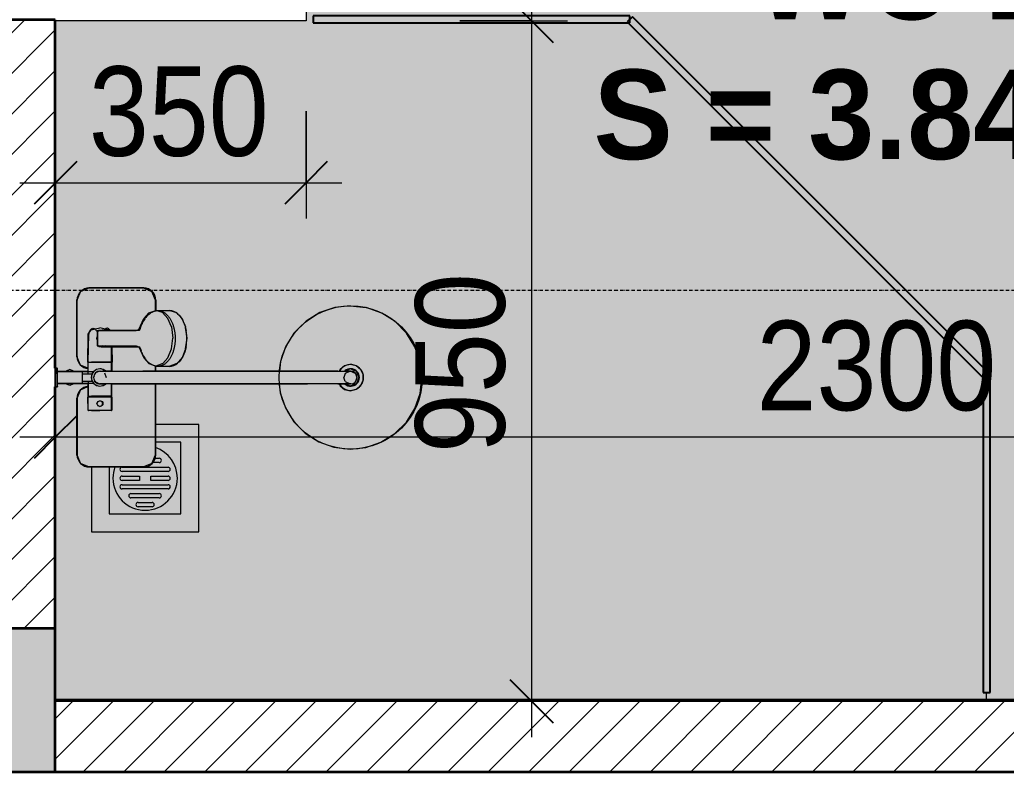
# Model space of a CAD drawing. Header units: millimetres. Extents: x 42054 to 236235, y 253 to 78637.
# Drawn here: x 46703 to 48080, y 64836 to 65887 of the extents above; entities that cross this region are included whole.
import ezdxf

# ---------------------------------------------------------------- set-up
doc = ezdxf.new("R2010")
doc.units = ezdxf.units.MM
doc.linetypes.add('Dash Dot 3_16_', pattern=[7.9375, 4.7625, -1.5875, 0, -1.5875])
for name, color, linetype, lineweight in [('0-1', 7, 'Continuous', 5), ('A-ANNO-DIMS', 211, 'Continuous', 9), ('A-ANNO-DIMS-50', 211, 'Continuous', 9), ('A-DETL-GENF-1', 7, 'Continuous', 18), ('A-DETL-GENF-5', 9, 'Continuous', 18), ('A-DETL-MEDM', 33, 'Continuous', 35), ('A-DETL-THIN', 151, 'Continuous', 18), ('A-FLOR-2', 7, 'Continuous', 18), ('A-GLAZ-CURT', 52, 'Continuous', 18), ('A-GLAZ-CURT-1', 10, 'Continuous', 25), ('A-WALL-2', 250, 'Continuous', 35), ('A-WALL-PATT-1', 9, 'Continuous', 18), ('G-ANNO-SYMB-1', 111, 'Dash Dot 3_16_', 18), ('G-ANNO-TEXT-1', 7, 'Continuous', 9), ('M-EQPM', 50, 'Continuous', 18), ('M-EQPM-1', 7, 'Continuous', 18), ('P-SANR-FIXT', 6, 'Continuous', 18)]:
    doc.layers.add(name, color=color, linetype=linetype, lineweight=lineweight)
doc.styles.add('Arial_B_1', font='arialbd.ttf', dxfattribs={"width": 0.95, "height": 125})
doc.styles.add('UTM Avo', font='', dxfattribs={"width": 0.9, "height": 125})
doc.styles.get('UTM Avo').set_extended_font_data('UTM Avo')
doc.dimstyles.new('1_Dim_chi_tiet_2_5', dxfattribs={"dimscale": 304.8, "dimtxt": 124.912619, "dimasz": 0.19685, "dimexe": 0.164042, "dimexo": 0.0625, "dimgap": 0.016404, "dimtad": 1, "dimdec": 0, "dimrnd": 5, "dimzin": 0, "dimdsep": 46, "dimtxsty": 'UTM Avo', "dimblk1": 'OBLIQUE', "dimblk2": 'OBLIQUE', "dimsah": 1, "dimcen": 0.09, "dimdle": 0.164042, "dimazin": 0, "dimtfac": 1, "dimtdec": 4, "dimtix": 1, "dimtmove": 0, "dimatfit": 3, "dimfxl": 0.328084, "dimfxlon": 1, "dimtvp": 1, "dimtolj": 1, "dimtzin": 0, "dimarcsym": 2})
pattern_1 = [(45, (0, 0), (-28.284271, 28.284271), [])]

# ---------------------------------------------------------------- blocks, each defined once
blk = doc.blocks.new('93925000_0001 - 93925000_top_dwg_93925000_T-348115-TKCS_CĂN HỘ LOẠI 1A - MẶT BẰNG')
at = {"layer": 'P-SANR-FIXT'}
for p, q in [((-29.3, -30.4), (-108, -30.4)), ((29.3, -30.4), (108, -30.4)), ((-125, -47.4), (-125, -123.4)), ((-46.3, -78.4), (-46.3, -46.7)), ((-27.2, -47.1), (-26.1, -47.1)), ((21.5, -45.9), (60.6, -46.7)), ((125, -47.4), (125, -123.4)), ((-9, -412.5), (-9, -62.5)), ((9, -62.5), (9, -412.5)), ((43, -64.7), (43, -117.7)), ((65.8, -117.7), (65.8, -64.7)), ((-27.2, -77.9), (-26.1, -77.9)), ((43, -78.7), (21.5, -79.2)), ((42.7, -117.9), (42.7, -117.9)), ((43.2, -117.6), (43.2, -117.5)), ((65.6, -117.5), (65.6, -117.6)), ((66.1, -117.9), (66.1, -117.9)), ((-108, -140.4), (-9, -140.4)), ((9, -140.4), (16.1, -140.4)), ((15.4, -159.1), (15.8, -143.3)), ((108, -140.4), (92.7, -140.4)), ((93, -143.3), (93.4, -159.1))]:
    blk.add_line(p, q, dxfattribs=at)
at = {"layer": 'P-SANR-FIXT', "flags": 128}
for points in [[(-45.8, -46.1), (-27.2, -46.1), (-27.2, -78.9), (-45.8, -78.9)], [(-26.1, -46), (-26.1, -78.9), (-9, -79)], [(21.5, -47.4), (21.5, -79.1), (9, -79)]]:
    blk.add_lwpolyline(points, dxfattribs=at)
at = {"layer": 'P-SANR-FIXT'}
for centre, radius in [((-36.5, -62.5), 3.95), ((0, -412.5), 100)]:
    blk.add_circle(centre, radius, dxfattribs=at)
for centre, radius, start, end in [((-108, -47.4), 17, 90, 180), ((-29.3, -47.4), 17, 4.7626, 90), ((29.3, -47.4), 17, 90, 175.2374), ((108, -47.4), 17, 360, 90), ((-45.8, -46.6), 0.5, 90, 180), ((0, -62.5), 12, 318.5904, 221.4096), ((0, -62.5), 9, 90, 180.0008), ((0, -62.5), 9, 360, 90), ((59.7, -57.1), 10.5, 38.6491, 85.492), ((45.7, -61.8), 2.59, 155.1929, 175.7071), ((45.9, -61.8), 2.75, 130.8294, 155.1929), ((46.1, -62.1), 3.08, 110.5459, 130.8294), ((54.4, -334.8), 275.9, 88.2683, 91.7343), ((-11.1, -67.1), 76.9, 1.7693, 4.1075), ((-45.8, -78.4), 0.5, 180, 270), ((65.2, -72.4), 3.46, 323.2522, 79.3541), ((-108, -123.4), 17, 180, 270), ((49.9, -156.8), 39.2, 121.1773, 125.4365), ((50.6, -157.9), 40.5, 119.697, 121.1761), ((51, -158.7), 41.5, 117.0276, 119.7085), ((52.2, -161.1), 44.1, 113.3199, 117.0258), ((51.7, -159.9), 42.8, 109.7779, 113.2977), ((52.5, -162.2), 45.2, 106.1472, 109.7766), ((53.2, -164.5), 47.7, 103.9355, 106.1665), ((39.1, -108.2), 10.4, 284.3956, 285.5116), ((40.8, -114.2), 4.19, 285.5116, 289.9665), ((40.2, -112.5), 6, 289.9665, 292.7061), ((41.4, -115.3), 2.96, 292.7061, 296.5405), ((41.3, -115.1), 3.16, 296.9591, 300.8286), ((41.8, -115.8), 2.26, 300.8286, 305.287), ((42.1, -116.4), 1.64, 305.287, 309.9326), ((42.6, -116.9), 0.906, 309.9326, 315.24), ((66.5, -116.6), 1.39, 229.6335, 235.1234), ((66.3, -116.8), 1.08, 225.1702, 229.6335), ((67.3, -115.4), 2.79, 235.1234, 238.7439), ((67.2, -115.6), 2.6, 238.7439, 243.4573), ((67.8, -114.4), 3.89, 243.9189, 246.8313), ((68.1, -113.8), 4.52, 246.843, 250.4792), ((68.3, -113.2), 5.24, 250.478, 254.0406), ((68.5, -112.7), 5.75, 254.0357, 256.0561), ((55.4, -165.2), 48.4, 73.8659, 76.0481), ((56.2, -162.4), 45.5, 70.241, 73.86), ((57.4, -159.2), 42.1, 66.6693, 70.2637), ((56.5, -161.3), 44.3, 62.9815, 66.6728), ((58, -158.4), 41.1, 60.2783, 62.9855), ((57.7, -158.9), 41.7, 58.8444, 60.2824), ((59.2, -156.4), 38.7, 54.5377, 58.8482), ((108, -123.4), 17, 270, 360), ((35.2, -144.2), 19.5, 157.9614, 164.9563), ((37.1, -144.9), 21.6, 151.4775, 157.9654), ((39.3, -146.1), 24, 145.4892, 151.4815), ((41.5, -147.6), 26.8, 139.9517, 145.4927), ((43.6, -149.4), 29.5, 134.7867, 139.9744), ((46.2, -152), 33.2, 130.0223, 134.7808), ((47.7, -153.8), 35.5, 125.4414, 130.0144), ((60.9, -154), 35.8, 50.0034, 54.5405), ((62.8, -151.7), 32.8, 45.1921, 50.0042), ((65, -149.6), 29.8, 40.0487, 45.1896), ((87.6, -128.4), 1.5, 180, 187.5386), ((87.6, -128.4), 1.5, 258.6057, 270), ((67.2, -147.7), 26.8, 34.5125, 40.0422), ((69.4, -146.2), 24.2, 28.5363, 34.4919), ((73.8, -143.9), 19.2, 21.6374, 28.9183), ((71.2, -145), 22.1, 15.4436, 21.6374), ((32.6, -143.6), 16.9, 172.414, 179.1297), ((33.7, -143.7), 17.9, 164.9525, 172.4168), ((76.8, -143.4), 16.2, 7.1859, 15.4436), ((73.9, -143.8), 19.1, 1.2699, 7.1859), ((32.7, -159), 17.3, 181.3198, 222.2619), ((76, -159), 17.4, 317.3098, 358.6393), ((54.2, -123), 60.6, 259.1395, 270.1494), ((54.2, -119.5), 64.1, 270.1494, 280.3637), ((0, -412.5), 18, 120.2491, 59.7509), ((0, -412.5), 12.2, 137.7946, 42.2054), ((0, -412.5), 9, 180, 0)]:
    blk.add_arc(centre, radius, start, end, dxfattribs=at)
for points, degree in [([(-12.9, 0), (-12.9, -1.5), (-12.9, -3)], 2), ([(12.9, 0), (0, 0), (-12.8, 0)], 2), ([(12.8, 0), (12.9, 0), (12.9, 0)], 2), ([(12.9, 0), (12.9, -1.5), (12.9, -3)], 2), ([(-12.9, -3), (0, -3), (12.8, -3)], 2), ([(-12.8, -3), (-12.9, -3), (-12.9, -3)], 2), ([(-8.5, -3.8), (-8.5, -20.9), (-8.5, -38)], 2), ([(8.5, -3.8), (8.5, -20.9), (8.5, -38)], 2), ([(-8.5, -38), (0, -38), (8.5, -38)], 2), ([(-5, -38), (-5, -44.8), (-5, -51.6)], 2), ([(5, -38), (5, -44.8), (5, -51.6)], 2), ([(-5, -46), (-15.5, -46), (-26.1, -46)], 2), ([(5, -46), (13.3, -46), (21.5, -46)], 2), ([(43.2, -61.6), (43.1, -62.2), (43.3, -62.8), (43, -63.5), (43, -64.1), (43, -64.7)], 5), ([(46.1, -59), (45.8, -59), (45.6, -59), (45.4, -59.1), (45.2, -59.1), (45, -59.2)], 5), ([(65.6, -61.6), (65.6, -60.8), (65.5, -60), (64.3, -59), (63.5, -59), (62.7, -59)], 5), ([(42.8, -182.5), (33, -180.6), (24.7, -176.4), (19.9, -170.7)], 3), ([(88.8, -170.8), (83.9, -176.5), (75.6, -180.7), (65.8, -182.5)], 3)]:
    blk.add_open_spline(points, degree=degree, dxfattribs=at)
for points, weights in [([(-9.3, -3), (-8.5, -3), (-8.5, -3.8)], [1, 0.707106775639, 1]), ([(9.3, -3), (8.5, -3), (8.5, -3.8)], [1, 0.707106765177, 1]), ([(21.5, -45.9), (21.5, -45.7), (21.5, -47.4)], [0.874147445041, 0.908470869121, 1]), ([(67.9, -74.4), (66.9, -75.7), (65.8, -76.4)], [1, 0.991614392871, 1]), ([(54.4, -167.3), (15.8, -167.3), (15.8, -143.6)], [1, 0.707106781187, 1]), ([(93, -143.6), (93, -167.3), (54.4, -167.3)], [1, 0.707106781187, 1])]:
    blk.add_rational_spline(points, weights, degree=2, dxfattribs=at)
blk.add_open_spline([(68, -50.6), (68.4, -51.1), (68.6, -51.7), (68.7, -53.5), (68.2, -54.7), (66.1, -57), (64.6, -58.1), (62.7, -59)], degree=3, knots=[0.3623591, 0.3623591, 0.3623591, 0.3623591, 0.4991435, 0.4991435, 0.7494159, 0.7494159, 0.9564651, 0.9564651, 0.9564651, 0.9564651], dxfattribs=at)
blk = doc.blocks.new('93925000_0001 - 93925000_top_dwg-348114-TKCS_CĂN HỘ LOẠI 1A - MẶT BẰNG')
blk.add_blockref('93925000_0001 - 93925000_top_dwg_93925000_T-348115-TKCS_CĂN HỘ LOẠI 1A - MẶT BẰNG', (0, 0))
blk = doc.blocks.new('93925000_0001 - 93925000_3D_low_dwg-348120-TKCS_CĂN HỘ LOẠI 1A - MẶT BẰNG')
at = {"layer": 'P-SANR-FIXT'}
for p, q in [((-13, 0.4), (-12.1, 0.4)), ((-13, -2.4), (-13, 0.4)), ((-12.1, 0.4), (-9.1, 0.4)), ((-9.1, 0.4), (-5, 0.4)), ((-5, 0.4), (0, 0.4)), ((0, 0.4), (5.1, 0.4)), ((5.1, 0.4), (9, 0.4)), ((9, 0.4), (12, 0.4)), ((12, 0.4), (13, 0.4)), ((13, -2.4), (13, 0.4)), ((-12.1, -2.4), (-13, -2.4)), ((-9.1, -2.4), (-12.1, -2.4)), ((-5, -2.4), (-9.1, -2.4)), ((-8.9, -45.6), (-8.9, -2.4)), ((-8.5, -53.6), (-8.5, -2.4)), ((0, -2.4), (-5, -2.4)), ((5.1, -2.4), (0, -2.4)), ((5.1, -2.4), (9, -2.4)), ((8.5, -2.4), (8.5, -53.6)), ((8.9, -2.4), (8.9, -45.6)), ((9, -2.4), (12, -2.4)), ((12, -2.4), (13, -2.4)), ((13, -2.4), (12, -2.4)), ((-11.1, -20.1), (-8.9, -14.6)), ((-8.9, -25.2), (-11.1, -20.1)), ((11.1, -20.1), (8.9, -15)), ((8.9, -25.6), (11.1, -20.1)), ((-125, -47), (-120, -35)), ((-120, -35), (-125, -47)), ((-120, -35), (-108, -30)), ((-108, -30), (-120, -35)), ((-108, -30), (-29.2, -30)), ((-29.2, -30), (-108, -30)), ((-29.2, -30), (-17.2, -35)), ((-17.2, -35), (-29.2, -30)), ((-17.2, -35), (-12.8, -45.6)), ((-12.8, -45.6), (-17.2, -35)), ((17.2, -35), (12.8, -45.6)), ((12.8, -45.6), (17.2, -35)), ((17.2, -35), (29.2, -30)), ((17.2, -35), (29.2, -30)), ((29.2, -30), (108, -30)), ((108, -30), (29.2, -30)), ((108, -30), (120, -35)), ((120, -35), (108, -30)), ((120, -35), (125, -47)), ((125, -47), (120, -35)), ((-125, -123), (-125, -47)), ((-125, -47), (-125, -123)), ((-46.3, -45.7), (-27.2, -45.6)), ((-46.3, -46.9), (-46.3, -45.7)), ((-46.3, -50.5), (-46.3, -46.9)), ((-46.3, -50.5), (-46.3, -56.1)), ((-27.2, -46.8), (-27.2, -45.6)), ((-27.2, -46.8), (-27.2, -50.4)), ((-27.2, -56), (-27.2, -50.4)), ((-26.1, -46.8), (-26.1, -45.6)), ((-8.5, -45.6), (-26.1, -45.6)), ((-26.1, -46.8), (-26.1, -50.4)), ((-26.1, -56), (-26.1, -50.4)), ((-8.5, -53.6), (-11.2, -57.7)), ((-8.5, -53.6), (-11.2, -57.7)), ((-5.4, -54.9), (-9, -62.1)), ((-4.4, -50.9), (-8.5, -53.6)), ((-4.4, -50.9), (-8.5, -53.6)), ((-6.3, -55.7), (-5.4, -54.9)), ((0, -53.1), (-5.4, -54.9)), ((-4.6, -51), (-4.4, -50.9)), ((0, -50.1), (-4.4, -50.9)), ((-0.2, -53.2), (0, -53.1)), ((4.4, -50.9), (0, -50.1)), ((2.5, -54.1), (0, -53.1)), ((4.4, -50.9), (4.6, -51)), ((4.4, -50.9), (8.5, -53.6)), ((4.4, -50.9), (8.5, -53.6)), ((21.5, -45.6), (8.5, -45.6)), ((11.1, -57.5), (8.5, -53.6)), ((11.2, -57.7), (8.5, -53.6)), ((11.2, -57.7), (8.5, -53.6)), ((21.5, -45.6), (60.6, -46.1)), ((21.5, -46.8), (21.5, -45.6)), ((21.5, -46.8), (21.5, -50.4)), ((21.5, -56), (21.5, -50.4)), ((60.6, -46.1), (66.7, -50.3)), ((66.7, -50.3), (69.5, -62.1)), ((125, -47), (125, -123)), ((125, -123), (125, -47)), ((-46.3, -56.1), (-46.3, -62.1)), ((-46.3, -68.1), (-46.3, -62.1)), ((-46.3, -73.7), (-46.3, -68.1)), ((-40.5, -62.1), (-39.4, -59.4)), ((-40.5, -62.1), (-39.3, -64.9)), ((-36.6, -58.1), (-39.4, -59.4)), ((-36.5, -66.1), (-39.3, -64.9)), ((-36.6, -58.1), (-33.6, -59.3)), ((-33.6, -64.8), (-36.5, -66.1)), ((-33.6, -59.3), (-32.5, -62.1)), ((-33.6, -64.8), (-32.5, -62.1)), ((-27.2, -62.1), (-27.2, -56)), ((-27.2, -68.2), (-27.2, -62.1)), ((-27.2, -73.8), (-27.2, -68.2)), ((-26.1, -62.1), (-26.1, -56)), ((-26.1, -68.2), (-26.1, -62.1)), ((-26.1, -73.8), (-26.1, -68.2)), ((-11.1, -57.5), (-12, -62.1)), ((-11.2, -57.7), (-12, -62.1)), ((-12, -62.1), (-11.2, -66.5)), ((-12, -62.1), (-11.2, -66.5)), ((-11.1, -57.5), (-11.2, -57.7)), ((-11.1, -66.7), (-11.2, -66.5)), ((-11.2, -66.5), (-9, -69.8)), ((-11.1, -66.7), (-9, -69.9)), ((-9, -62.1), (-8.3, -63.4)), ((-9, -62.1), (-9, -66.3)), ((-9, -79.5), (-9, -66.3)), ((6.4, -68.5), (0, -71.1)), ((9, -62.1), (6.4, -55.7)), ((9, -62.1), (9, -66.5)), ((9, -79.6), (9, -66.5)), ((9, -69.8), (11.2, -66.5)), ((9, -69.8), (11.2, -66.5)), ((9, -69.8), (11.1, -66.7)), ((11.1, -57.5), (11.2, -57.7)), ((11.1, -66.7), (12, -62.1)), ((11.1, -66.7), (11.2, -66.5)), ((12, -62.1), (11.2, -57.7)), ((12, -62.1), (11.2, -57.7)), ((11.2, -66.5), (12, -62.1)), ((21.5, -62.1), (21.5, -56)), ((21.5, -68.2), (21.5, -62.1)), ((21.5, -73.8), (21.5, -68.2)), ((43.3, -68.3), (43.7, -64)), ((43.3, -68.3), (44.3, -66.3)), ((44.3, -70.3), (43.3, -68.3)), ((44.3, -58.6), (44.2, -112.9)), ((65.4, -58.6), (44.3, -58.6)), ((52.7, -58.6), (54.8, -57.9)), ((54.8, -57.9), (56.9, -58.6)), ((65.4, -58.6), (65.4, -112.9)), ((66.3, -68.3), (65.4, -66.3)), ((65.4, -70.2), (66.3, -68.3)), ((66.3, -68.3), (65.8, -62.4)), ((66.7, -73.9), (69.5, -62.1)), ((-46.3, -77.3), (-46.3, -73.7)), ((-46.3, -78.5), (-46.3, -77.3)), ((-46.3, -78.5), (-27.2, -78.6)), ((-27.2, -77.4), (-27.2, -73.8)), ((-27.2, -78.6), (-27.2, -77.4)), ((-26.1, -77.4), (-26.1, -73.8)), ((-26.1, -78.6), (-26.1, -77.4)), ((-26.1, -78.6), (-9, -78.6)), ((-9, -79.5), (-9, -94.5)), ((9, -78.6), (21.5, -78.6)), ((9, -79.6), (9, -94.6)), ((21.5, -77.4), (21.5, -73.8)), ((21.5, -78.6), (21.5, -77.4)), ((21.5, -78.6), (44.3, -78.3)), ((65.4, -74.7), (66.7, -73.9)), ((-9, -94.5), (-9, -122.1)), ((9, -94.6), (9, -122.1)), ((-120, -135), (-125, -123)), ((-125, -123), (-120, -135)), ((-9, -122.1), (-9, -352.1)), ((9, -352.1), (9, -122.1)), ((27.2, -123.6), (19, -131.1)), ((42.7, -116.4), (27.2, -123.6)), ((44.2, -112.9), (42.7, -116.4)), ((65.4, -112.9), (67, -116.4)), ((67, -116.4), (82.2, -123.4)), ((82.2, -123.4), (90.4, -130.7)), ((125, -123), (120, -135)), ((120, -135), (125, -123)), ((-108, -140), (-120, -135)), ((-120, -135), (-108, -140)), ((16, -140.4), (19, -131.1)), ((90.4, -130.7), (93.7, -140.4)), ((108, -140), (120, -135)), ((108, -140), (120, -135)), ((-9, -140), (-108, -140)), ((-108, -140), (-9, -140)), ((16.1, -140), (9, -140)), ((9, -140), (16.1, -140)), ((16, -140.4), (16, -160.1)), ((19.3, -150.1), (16, -140.4)), ((27.5, -157.3), (19.3, -150.1)), ((90.7, -149.6), (82.5, -157.2)), ((90.7, -149.6), (93.7, -140.4)), ((108, -140), (93.6, -140)), ((93.6, -140), (108, -140)), ((93.7, -140.4), (93.7, -160.1)), ((16, -160.1), (18.8, -169)), ((19.3, -169.7), (16, -160.1)), ((27.5, -157.3), (39.8, -162.4)), ((39.8, -162.4), (54.8, -164.2)), ((70.6, -162.2), (54.8, -164.2)), ((70.6, -162.2), (82.5, -157.2)), ((93.7, -160.1), (90.7, -169.3)), ((27.5, -177), (19.3, -169.7)), ((27.2, -176.8), (25.5, -175.3)), ((39.8, -182), (27.5, -177)), ((82.5, -176.8), (70.6, -181.9)), ((82.2, -177), (79.6, -178.1)), ((90.7, -169.3), (82.5, -176.8)), ((90.6, -169.4), (88.2, -171.6)), ((38.9, -181.7), (39.6, -182)), ((39.6, -182), (54.8, -183.9)), ((39.8, -182), (54.8, -183.9)), ((54.8, -183.9), (69.9, -181.9)), ((54.8, -183.9), (69.3, -182.2)), ((69.9, -181.9), (69.3, -182.2)), ((69.9, -181.9), (70.6, -181.9)), ((-21.4, -314.2), (-42.5, -321.4)), ((-9, -312.8), (-21.4, -314.2)), ((22.5, -314.4), (9, -312.9)), ((43, -321.6), (22.5, -314.4)), ((-42.5, -321.4), (-61.8, -333.3)), ((61.9, -333.3), (43, -321.6)), ((-61.8, -333.3), (-77.7, -348.9)), ((78.8, -350.3), (61.9, -333.3)), ((-77.7, -348.9), (-89.8, -367.9)), ((-9, -374.4), (-9, -352.1)), ((9, -374.3), (9, -352.1)), ((90.5, -369.3), (78.8, -350.3)), ((-89.8, -367.9), (-97.3, -388.9)), ((97.6, -390.1), (90.5, -369.3)), ((-9, -394.7), (-9, -374.4)), ((9, -394.5), (9, -374.3)), ((-97.3, -388.9), (-100, -411.9)), ((-11.8, -397.7), (-16.7, -404)), ((-9, -396.3), (-11.8, -397.7)), ((-9, -394.7), (-9, -407.6)), ((9, -394.5), (9, -407.4)), ((11.7, -397.6), (9, -396.3)), ((11.7, -397.6), (16.7, -403.7)), ((11.7, -397.6), (16.7, -403.7)), ((100, -411.9), (97.6, -390.1)), ((-100, -411.9), (-97.6, -433.8)), ((-16.7, -404), (-18.5, -411.9)), ((-18.5, -411.9), (-18.5, -411.9)), ((-18.5, -411.9), (-16.5, -420.1)), ((-12, -411.9), (-9, -404.4)), ((-8.3, -420.6), (-12, -411.9)), ((-5.4, -404.7), (-9, -411.9)), ((-9, -407.6), (-9, -411.9)), ((-9, -411.9), (-9, -411.9)), ((-5.4, -404.7), (-6.3, -405.5)), ((-5.4, -404.7), (-0.2, -402.9)), ((5.4, -404.7), (0, -402.9)), ((9, -411.9), (5.4, -404.7)), ((5.4, -404.7), (6.2, -405.3)), ((5.4, -419.1), (9, -411.6)), ((5.4, -419.1), (9, -411.9)), ((8.7, -420.2), (12, -411.9)), ((12, -411.9), (9, -404.9)), ((9, -411.9), (9, -407.4)), ((9, -411.6), (9, -411.9)), ((18.5, -411.9), (16.5, -420.1)), ((16.7, -403.7), (18.5, -411.9)), ((16.7, -403.7), (18.5, -411.9)), ((18.5, -411.9), (18.5, -411.9)), ((100, -411.9), (97.5, -433.9)), ((-16.5, -420.1), (-11.3, -426.5)), ((-11.3, -426.5), (-3.9, -430)), ((0, -423.9), (-8.3, -420.6)), ((-5.4, -419.1), (-6.2, -418.4)), ((0, -420.9), (-5.4, -419.1)), ((0, -420.9), (-5.4, -419.1)), ((5.4, -419.1), (0, -420.9)), ((5.4, -419.1), (0, -420.9)), ((8.7, -420.2), (0, -423.9)), ((4.1, -429.9), (11.7, -426.2)), ((6.2, -418.4), (5.4, -419.1)), ((16.5, -420.1), (11.7, -426.2)), ((-97.6, -433.8), (-90.5, -454.4)), ((-3.9, -430), (4.1, -429.9)), ((89.8, -455.8), (97.5, -433.9)), ((-90.5, -454.4), (-78.4, -473.9)), ((78, -474.5), (89.8, -455.8)), ((-78.4, -473.9), (-62.2, -490.2)), ((61.9, -490.4), (78, -474.5)), ((-62.2, -490.2), (-43.5, -501.9)), ((42.9, -502.2), (61.9, -490.4)), ((-43.5, -501.9), (-22.2, -509.4)), ((-22.2, -509.4), (-0.1, -511.9)), ((-0.1, -511.9), (22.1, -509.4)), ((22.1, -509.4), (42.9, -502.2))]:
    blk.add_line(p, q, dxfattribs=at)
blk = doc.blocks.new('93925000_0001 - FMM 93925000-348244-TKCS_CĂN HỘ LOẠI 1A - MẶT BẰNG')
for name in ['93925000_0001 - 93925000_3D_low_dwg-348120-TKCS_CĂN HỘ LOẠI 1A - MẶT BẰNG', '93925000_0001 - 93925000_top_dwg-348114-TKCS_CĂN HỘ LOẠI 1A - MẶT BẰNG']:
    blk.add_blockref(name, (0, 0))
blk = doc.blocks.new('THU NUOC - THU NUOC-V7-TKCS_CĂN HỘ LOẠI 1A - MẶT BẰNG')
at = {"layer": 'M-EQPM-1'}
for p, q in [((-66.3, 70.6), (-66.3, -79.4)), ((83.7, 70.6), (-66.3, 70.6)), ((83.7, -19.9), (83.7, 70.6)), ((58.7, 45.6), (-41.3, 45.6)), ((-41.3, 45.6), (-41.3, -54.4)), ((58.7, -19.9), (58.7, 45.6)), ((-1.1, 35.6), (18.5, 35.6)), ((18.5, 29.6), (-1.1, 29.6)), ((-11, 23.3), (28.5, 23.3)), ((28.5, 17.3), (-11, 17.3)), ((-23.3, 10.8), (40.9, 10.8)), ((40.9, 4.8), (-23.3, 4.8)), ((-23.3, -1.2), (0.7, -1.2)), ((0.7, -7.2), (-23.3, -7.2)), ((-23.3, -13.6), (40.9, -13.6)), ((0.7, -1.2), (0.7, -7.2)), ((16.7, -1.2), (40.9, -1.2)), ((16.7, -7.2), (16.7, -1.2)), ((40.9, -7.2), (16.7, -7.2)), ((40.9, -19.6), (-23.3, -19.6)), ((-11, -26.1), (-1.4, -26.1)), ((-3.9, -32.1), (-11, -32.1)), ((-41.3, -54.4), (-5.8, -54.4)), ((-66.3, -79.4), (-5.8, -79.4))]:
    blk.add_line(p, q, dxfattribs=at)
for centre, radius, start, end in [((8.7, -4.4), 45, 0, 180), ((8.7, -4.4), 45, 0, 180), ((-1.1, 32.6), 3, 90, 270), ((18.5, 32.6), 3, 270, 90), ((-11, 20.3), 3, 90, 270), ((28.5, 20.3), 3, 270, 90), ((-23.3, 7.8), 3, 90, 270), ((40.9, 7.8), 3, 270, 90), ((8.7, -4.4), 45, 180, 250.9482), ((8.7, -4.4), 45, 180, 250.9482), ((-23.3, -4.2), 3, 90, 270), ((-23.3, -16.6), 3, 90, 270), ((40.9, -4.2), 3, 270, 90), ((40.9, -16.6), 3, 270, 90), ((8.7, -4.4), 45, 339.7593, 360), ((8.7, -4.4), 45, 339.7593, 360), ((-11, -29.1), 3, 90, 270)]:
    blk.add_arc(centre, radius, start, end, dxfattribs=at)
blk = doc.blocks.new('System Panel - Glazed-674653-TKCS_CĂN HỘ LOẠI 1A - MẶT BẰNG')
at = {"layer": 'A-GLAZ-CURT-1'}
for p, q in [((221, 5), (-221, 5)), ((-221, 5), (-221, -5)), ((221, -5), (221, 5)), ((-221, -5), (221, -5))]:
    blk.add_line(p, q, dxfattribs=at)
blk = doc.blocks.new('System Panel - Glazed-580253-TKCS_CĂN HỘ LOẠI 1A - MẶT BẰNG')
at = {"layer": 'A-GLAZ-CURT-1'}
for p, q in [((352.2, 5), (-352.2, 5)), ((-352.2, 5), (-352.2, -5)), ((352.2, -5), (352.2, 5)), ((-352.2, -5), (352.2, -5))]:
    blk.add_line(p, q, dxfattribs=at)
blk = doc.blocks.new('System Panel - Glazed-918428-TKCS_CĂN HỘ LOẠI 1A - MẶT BẰNG')
at = {"layer": 'A-GLAZ-CURT-1'}
for p, q in [((221.2, 5), (-221.2, 5)), ((-221.2, 5), (-221.2, -5)), ((221.2, -5), (221.2, 5)), ((-221.2, -5), (221.2, -5))]:
    blk.add_line(p, q, dxfattribs=at)
blk = doc.blocks.new('NCV_TKTC_TANG 1_rvt-1-TKCS_CĂN HỘ LOẠI 1A - MẶT BẰNG')
at = {"layer": 'A-WALL-PATT-1'}
h = blk.add_hatch(dxfattribs=at)
h.set_pattern_fill('FP_1', color=256, style=0, pattern_type=2)
h.set_pattern_definition(pattern_1)
h.paths.add_polyline_path([(46652.6, 65036.9), (46752.6, 65036.9), (46752.6, 65886.9), (46652.6, 65886.9), (46652.6, 65113.8)])
h = blk.add_hatch(dxfattribs=at)
h.set_pattern_fill('FP_1', color=256, style=0, pattern_type=2)
h.set_pattern_definition(pattern_1)
h.paths.add_polyline_path([(49052.6, 64836.9), (49052.6, 64936.9), (46752.6, 64936.9), (46752.9, 64836.9), (49004.2, 64836.9)])
h.paths.add_polyline_path([(44652.6, 64836.9), (46652.6, 64836.9), (46652.6, 64936.9), (44652.6, 64936.9), (44652.6, 64836.9)])
at = {"layer": 'A-FLOR-2'}
blk.add_line((48052.6, 64947.3), (48052.6, 64936.9), dxfattribs=at)
at = {"layer": 'A-WALL-2'}
for p, q in [((46752.6, 65886.9), (46652.6, 65886.9)), ((46752.6, 65400.4), (46752.6, 65886.9)), ((46752.6, 65036.9), (46752.6, 65374.4)), ((49052.6, 64936.9), (46752.6, 64936.9)), ((46752.6, 64836.9), (49052.6, 64836.9))]:
    blk.add_line(p, q, dxfattribs=at)
at = {"layer": 'A-GLAZ-CURT'}
for name, p, rotation in [('System Panel - Glazed-918428-TKCS_CĂN HỘ LOẠI 1A - MẶT BẰNG', (47333.7, 65887.4), 180), ('System Panel - Glazed-580253-TKCS_CĂN HỘ LOẠI 1A - MẶT BẰNG', (47803.9, 65638.3), 135.0000000000004), ('System Panel - Glazed-674653-TKCS_CĂN HỘ LOẠI 1A - MẶT BẰNG', (48053, 65168.3), 90.00000000000011)]:
    blk.add_blockref(name, p, dxfattribs=dict(at, rotation=rotation))
at = {"layer": 'M-EQPM', "rotation": 180}
blk.add_blockref('THU NUOC - THU NUOC-V7-TKCS_CĂN HỘ LOẠI 1A - MẶT BẰNG', (46886.7, 65242.5), dxfattribs=at)
at = {"layer": 'P-SANR-FIXT', "rotation": 90.00000000000011}
blk.add_blockref('93925000_0001 - FMM 93925000-348244-TKCS_CĂN HỘ LOẠI 1A - MẶT BẰNG', (46752.6, 65387.4), dxfattribs=at)
blk = doc.blocks.new('DIMBLOCK20-TKCS_CĂN HỘ LOẠI 1A - MẶT BẰNG')
at = {"layer": 'A-ANNO-DIMS-50'}
for p, q in [((46752.9, 65404.3), (46752.9, 65254.3)), ((46752.9, 65304.3), (46752.9, 65404.3)), ((49053, 65404.3), (49053, 65254.3)), ((49053, 65304.3), (49053, 65404.3)), ((46702.9, 65304.3), (49103, 65304.3))]:
    blk.add_line(p, q, dxfattribs=at)
at = {"layer": 'A-ANNO-DIMS-50', "lineweight": 25}
for p, q in [((46752.9, 65304.3), (46782.9, 65334.3)), ((49053, 65304.3), (49083, 65334.3)), ((46752.9, 65304.3), (46722.9, 65274.3)), ((49053, 65304.3), (49023, 65274.3))]:
    blk.add_line(p, q, dxfattribs=at)
at = {"layer": 'A-ANNO-DIMS-50', "color": 0, "insert": (47731.8, 65466.6), "char_height": 125, "width": 410.824, "attachment_point": 1, "line_spacing_factor": 1.110334, "style": 'UTM Avo'}
blk.add_mtext('2300', dxfattribs=at)
blk = doc.blocks.new('_Oblique')
at = {"color": 0, "linetype": 'ByBlock', "lineweight": -2}
blk.add_line((-0.5, -0.5), (0.5, 0.5), dxfattribs=at)
blk = doc.blocks.new('DIMBLOCK39-TKCS_CĂN HỘ LOẠI 1A - MẶT BẰNG')
at = {"layer": 'A-ANNO-DIMS-50'}
for p, q in [((47417.6, 65935.3), (47417.6, 64885.3)), ((47317.6, 65885.3), (47467.6, 65885.3)), ((47417.6, 65885.3), (47317.6, 65885.3)), ((47517.6, 64935.3), (47367.6, 64935.3)), ((47417.6, 64935.3), (47517.6, 64935.3))]:
    blk.add_line(p, q, dxfattribs=at)
at = {"layer": 'A-ANNO-DIMS-50', "lineweight": 25}
for p, q in [((47417.6, 65885.3), (47387.6, 65915.3)), ((47417.6, 65885.3), (47447.6, 65855.3)), ((47417.6, 64935.3), (47387.6, 64965.3)), ((47417.6, 64935.3), (47447.6, 64905.3))]:
    blk.add_line(p, q, dxfattribs=at)
at = {"layer": 'A-ANNO-DIMS-50', "color": 0, "insert": (47255.2, 65281.9), "char_height": 125, "width": 308.118, "attachment_point": 1, "rotation": 90, "line_spacing_factor": 1.110334, "style": 'UTM Avo'}
blk.add_mtext('950', dxfattribs=at)
blk = doc.blocks.new('DIMBLOCK40-TKCS_CĂN HỘ LOẠI 1A - MẶT BẰNG')
at = {"layer": 'A-ANNO-DIMS-50'}
for p, q in [((46752.9, 65759.4), (46752.9, 65609.4)), ((46752.9, 65659.4), (46752.9, 65759.4)), ((47102.9, 65759.4), (47102.9, 65609.4)), ((47102.9, 65659.4), (47102.9, 65759.4)), ((46702.9, 65659.4), (47152.9, 65659.4))]:
    blk.add_line(p, q, dxfattribs=at)
at = {"layer": 'A-ANNO-DIMS-50', "lineweight": 25}
for p, q in [((46752.9, 65659.4), (46782.9, 65689.4)), ((47102.9, 65659.4), (47132.9, 65689.4)), ((46752.9, 65659.4), (46722.9, 65629.4)), ((47102.9, 65659.4), (47072.9, 65629.4))]:
    blk.add_line(p, q, dxfattribs=at)
at = {"layer": 'A-ANNO-DIMS-50', "color": 0, "insert": (46799.5, 65821.8), "char_height": 125, "width": 308.118, "attachment_point": 1, "line_spacing_factor": 1.110334, "style": 'UTM Avo'}
blk.add_mtext('350', dxfattribs=at)

msp = doc.modelspace()

# ---------------------------------------------------------------- hatches: boundary and pattern name
at = {"layer": 'A-DETL-GENF-1'}
h = msp.add_hatch(color=256, dxfattribs=at)
h.paths.add_polyline_path([(48774.2, 64935.3), (49052.6, 64935.5), (49052.6, 66735.3), (47102.9, 66735.3), (47102.6, 65885.3), (46752.9, 65885.3), (46752.9, 64935.3), (48399.4, 64935.3)])
h.paths.add_polyline_path([(46818.8, 65378.4), (46818.8, 65378.4), (46820.7, 65378.4)])
h.paths.add_polyline_path([(46814.7, 65378.4), (46814.7, 65378.9), (46814.7, 65378.9)])
at = {"layer": 'A-DETL-GENF-5'}
h = msp.add_hatch(dxfattribs=at)
h.set_pattern_fill('FP_2', color=256, style=0, pattern_type=2)
h.set_pattern_definition([(50, (0, 0), (364.3679, -31.8783), [38.1, -419.1]), (355, (0, 0), (-70.4859, 382.1133), [30.48, -335.28]), (100.451, (30.36, -2.66), (293.885, 350.2334), [32.38, -356.18]), (46.184, (0, 101.6), (542.1585, -84.0858), [57.15, -628.65]), (96.636, (45.2, 94.6), (474.805, 494.8554), [48.57, -534.27]), (351.184, (0, 101.6), (474.8102, 494.85), [45.72, -502.92]), (21, (50.8, 76.2), (303.2285, -204.5305), [38.1, -419.1]), (326, (50.8, 76.2), (123.6039, 368.376), [30.48, -335.28]), (71.451, (76.07, 59.16), (426.8341, 163.8427), [32.38, -356.18]), (37.5, (0, 0), (6.17665, 169.11015), [3.353, -327.863, 3.353, -337.007, -336.55]), (37.5, (0, 0), (6.17665, 169.11015), [-671.576, 3.353, -333.197]), (7.5, (0, 0), (133.63888, 200.3615), [3.353, -190.703, 3.353, -320.243, -128.27]), (7.5, (0, 0), (133.63888, 200.3615), [-517.652, 3.353, -124.917]), (327.5, (-113.28, 0), (271.18182, -11.45836), [3.353, -123.647, 3.353, -392.887, -525.78]), (327.5, (-113.28, 0), (271.18182, -11.45836), [-523.24, 3.353, -522.427]), (317.5, (-164.08, 0), (296.2585, 50.85285), [3.353, -161.747, 3.353, -259.791, -373.38]), (317.5, (-164.08, 0), (296.2585, 50.85285), [-428.244, 3.353, -370.027]), (45, (0, 0), (-125.7236, 125.7236), []), (45, (0, 190.5), (-125.7236, 125.7236), [])])
h.paths.add_polyline_path([(44464.8, 61511.9), (45752.6, 61512.1), (45752.6, 61961.9), (44452.6, 61961.9), (44452.6, 61511.9)])
h.paths.add_polyline_path([(53377.6, 61511.9), (53452.6, 61512.1), (53452.6, 61961.9), (52602.6, 61961.9), (52602.6, 61511.9), (53271.6, 61511.9)])
h.paths.add_polyline_path([(54552.6, 61511.9), (54652.6, 61512), (54652.6, 61711.9), (54452.6, 61711.9), (54452.6, 61511.9)])
h.paths.add_polyline_path([(49151.8, 61635.3), (49152.9, 61635.4), (49152.9, 61835.3), (48952.9, 61835.3), (48952.9, 61635.3), (49052.6, 61635.3)])
h.paths.add_polyline_path([(53271.6, 64058.6), (53452.6, 64058.6), (53452.6, 64258.6), (53252.6, 64258.6), (53252.6, 64058.6)])
h.paths.add_polyline_path([(54452.6, 64061.9), (54652.6, 64061.9), (54652.6, 64258.6), (54452.6, 64258.6)])
h.paths.add_polyline_path([(44652.6, 64835.3), (44652.6, 65035.3), (44452.6, 65035.3), (44452.6, 64835.3), (44652.6, 64835.3)])
h.paths.add_polyline_path([(49052.6, 64836.9), (49152.6, 64836.9), (49152.6, 65036.9), (49052.6, 65036.9), (49052.6, 64841.1)])
h.paths.add_polyline_path([(50252.6, 64836.9), (50252.6, 64836.9), (50252.5, 65037.4), (50152.6, 65037.4), (50152.6, 64836.9)])
h.paths.add_polyline_path([(46652.6, 64836.9), (46752.6, 64836.9), (46752.6, 65036.9), (46652.6, 65036.9), (46652.6, 64932.2)])
h.paths.add_polyline_path([(49152.6, 68136.9), (49152.6, 68336.9), (49052.6, 68336.9), (49052.6, 68136.9), (49127.6, 68136.9)])
h.paths.add_polyline_path([(53252.6, 68435.3), (53452.7, 68435.3), (53452.6, 68636.9), (53252.6, 68636.9), (53252.6, 68435.3)])
h.paths.add_polyline_path([(50252.6, 68436.9), (50252.6, 68637.3), (50152.6, 68636.9), (50152.6, 68436.9), (50227.6, 68436.9)])
h.paths.add_polyline_path([(49115.1, 69761.9), (49352.6, 69761.9), (49352.6, 70061.9), (48752.6, 70061.9), (48752.6, 69761.9), (49053, 69761.9)])
h.paths.add_polyline_path([(52896.9, 69761.9), (53602.6, 69761.9), (53602.6, 70111.9), (52752.6, 70111.8), (52752.6, 69761.9)])
h.paths.add_polyline_path([(45641.6, 69761.9), (45752.6, 69762.1), (45752.6, 70111.9), (44452.6, 70111.9), (44452.6, 69761.9), (45026.3, 69761.9)])
h.paths.add_polyline_path([(54919.4, 69763.6), (54952.6, 69763.6), (54952.6, 69961.9), (54552.6, 69961.8), (54552.6, 69763.6), (54770.8, 69763.6)])

# ---------------------------------------------------------------- linework, layer by layer
at = {"layer": 'A-DETL-MEDM'}
for p, q in [((46752.6, 65036.9), (46652.6, 65036.9)), ((46752.6, 64836.9), (46752.6, 65036.9)), ((46652.6, 64836.9), (46752.6, 64836.9))]:
    msp.add_line(p, q, dxfattribs=at)
at = {"layer": 'A-DETL-THIN'}
for p, q in [((47102.9, 66735.3), (47102.9, 65885.3)), ((47102.9, 65885.3), (46752.9, 65885.3)), ((46752.9, 65885.3), (46752.9, 64935.3)), ((46752.9, 64935.3), (49052.6, 64935.3))]:
    msp.add_line(p, q, dxfattribs=at)
at = {"layer": 'G-ANNO-SYMB-1'}
msp.add_line((51412, 65509), (42778.6, 65509), dxfattribs=at)

# ---------------------------------------------------------------- block references
at = {"layer": '0-1'}
msp.add_blockref('NCV_TKTC_TANG 1_rvt-1-TKCS_CĂN HỘ LOẠI 1A - MẶT BẰNG', (0, 0), dxfattribs=at)

# ---------------------------------------------------------------- texts
at = {"layer": 'G-ANNO-TEXT-1', "insert": (47935.3, 65851.3), "char_height": 125, "width": 1002.25, "attachment_point": 5, "line_spacing_factor": 0.936439, "style": 'Arial_B_1'}
msp.add_mtext('\\pt570,1140,1710,2280,2850,3420,3990,4560,5130,5700,6270,6840,7410,7980,8550,9120,9690,10260,10830,11400,11970,12540,13110,13680,14250,14820,15390,15960,16530,17100,17670,18240;WC 1\\PS = 3.84m2', dxfattribs=at)

# ---------------------------------------------------------------- dimensions: what is measured, and where the dimension line sits
at = {"layer": 'A-ANNO-DIMS'}
dim = msp.add_linear_dim(base=(47417.6, 64935.3), p1=(47317.6, 65885.3), p2=(47517.6, 64935.3), angle=90, dimstyle='1_Dim_chi_tiet_2_5', override={"dimpost": '<>', "dimfxl": 970.824392}, dxfattribs=at)
dim.commit()
dim.dimension.update_dxf_attribs({"geometry": 'DIMBLOCK39-TKCS_CĂN HỘ LOẠI 1A - MẶT BẰNG', "text_midpoint": (47347.9, 65410.3)})
for base, p1, p2, override, picture, middle in [((47102.9, 65659.4), (46752.9, 65759.4), (47102.9, 65759.4), {"dimpost": '<>', "dimfxl": 350}, 'DIMBLOCK40-TKCS_CĂN HỘ LOẠI 1A - MẶT BẰNG', (46927.9, 65729.1)), ((49053, 65304.3), (46752.9, 65404.3), (49053, 65404.3), {"dimpost": '<>', "dimfxl": 2300.071331}, 'DIMBLOCK20-TKCS_CĂN HỘ LOẠI 1A - MẶT BẰNG', (47903, 65373.9))]:
    dim = msp.add_linear_dim(base=base, p1=p1, p2=p2, dimstyle='1_Dim_chi_tiet_2_5', override=override, dxfattribs=at)
    dim.commit()
    dim.dimension.update_dxf_attribs({"geometry": picture, "text_midpoint": middle})

doc.saveas('drawing.dxf')
